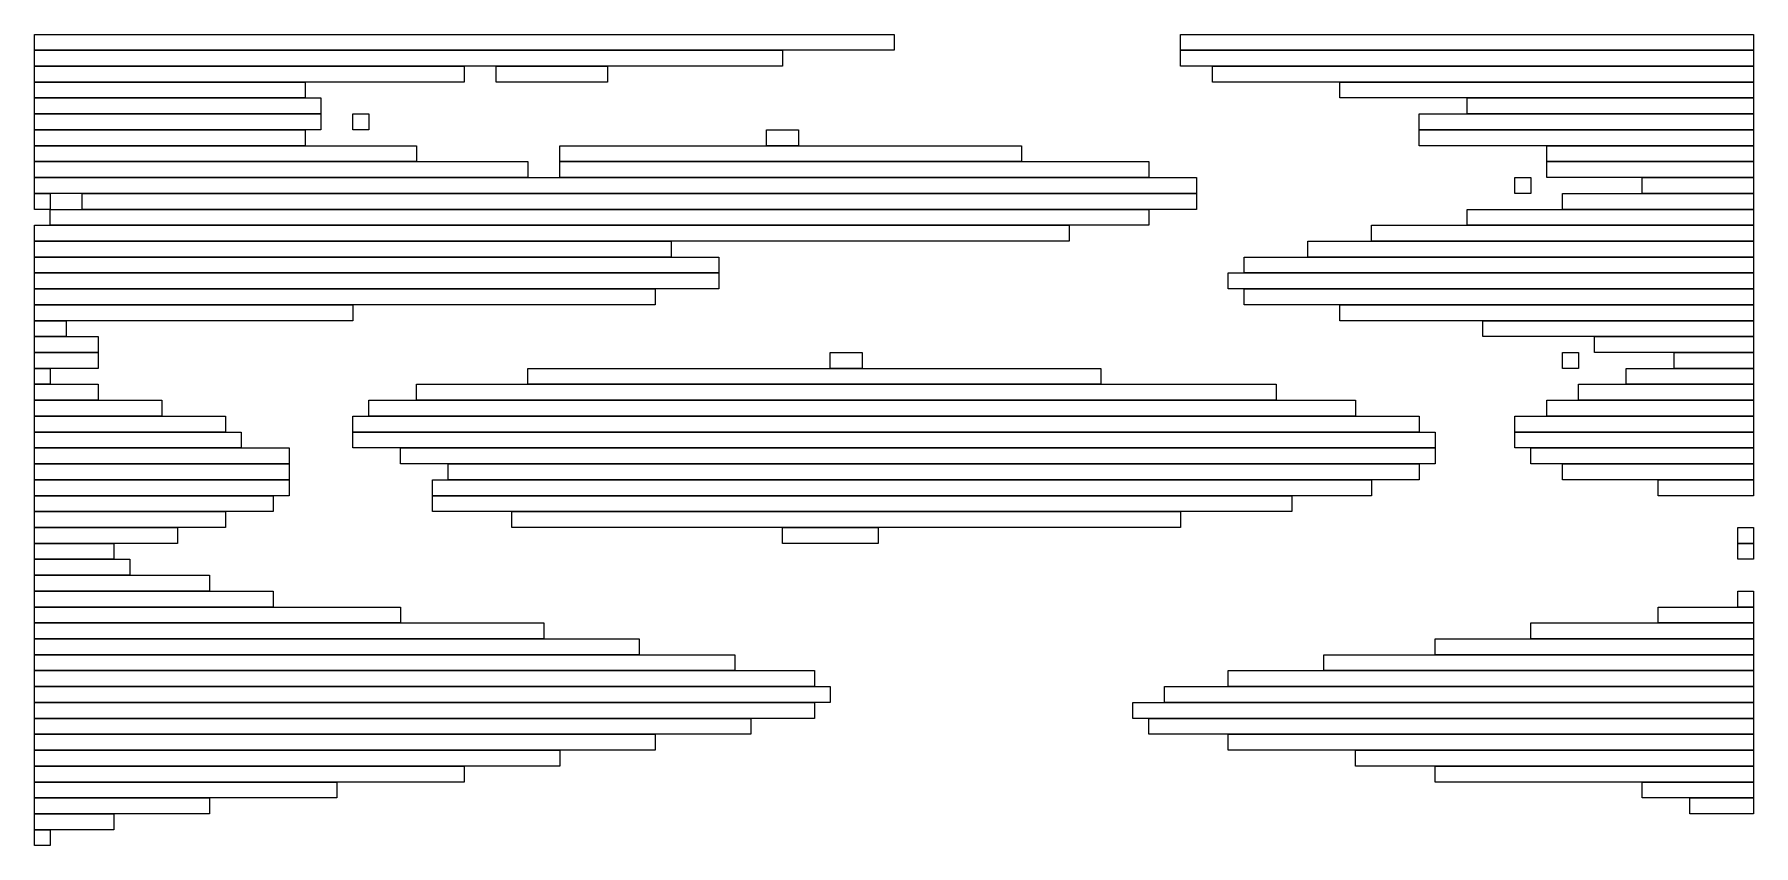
# Model space of a CAD drawing. Extents: x 458 to 566, y 487 to 538.
import ezdxf

# ---------------------------------------------------------------- set-up
doc = ezdxf.new("R2010")
doc.units = 0

msp = doc.modelspace()

# ---------------------------------------------------------------- linework, layer by layer
for p, q in [((458, 538), (512, 538)), ((458, 537), (458, 538)), ((512, 538), (512, 537)), ((530, 538), (566, 538)), ((530, 537), (530, 538)), ((566, 538), (566, 537)), ((512, 537), (458, 537)), ((458, 537), (505, 537)), ((458, 536), (458, 537)), ((505, 537), (505, 536)), ((566, 537), (530, 537)), ((530, 537), (566, 537)), ((530, 536), (530, 537)), ((566, 537), (566, 536)), ((505, 536), (458, 536)), ((458, 536), (485, 536)), ((458, 535), (458, 536)), ((485, 536), (485, 535)), ((487, 536), (494, 536)), ((487, 535), (487, 536)), ((494, 536), (494, 535)), ((566, 536), (530, 536)), ((532, 536), (566, 536)), ((532, 535), (532, 536)), ((566, 536), (566, 535)), ((485, 535), (458, 535)), ((458, 535), (475, 535)), ((458, 534), (458, 535)), ((475, 535), (475, 534)), ((494, 535), (487, 535)), ((566, 535), (532, 535)), ((540, 535), (566, 535)), ((540, 534), (540, 535)), ((566, 535), (566, 534)), ((475, 534), (458, 534)), ((458, 534), (476, 534)), ((458, 533), (458, 534)), ((476, 534), (476, 533)), ((566, 534), (540, 534)), ((548, 534), (566, 534)), ((548, 533), (548, 534)), ((566, 534), (566, 533)), ((476, 533), (458, 533)), ((458, 533), (476, 533)), ((458, 532), (458, 533)), ((476, 533), (476, 532)), ((478, 533), (479, 533)), ((478, 532), (478, 533)), ((479, 533), (479, 532)), ((545, 533), (566, 533)), ((545, 532), (545, 533)), ((566, 533), (548, 533)), ((566, 533), (566, 532)), ((476, 532), (458, 532)), ((458, 532), (475, 532)), ((458, 531), (458, 532)), ((475, 532), (475, 531)), ((479, 532), (478, 532)), ((504, 532), (506, 532)), ((504, 531), (504, 532)), ((506, 532), (506, 531)), ((566, 532), (545, 532)), ((545, 532), (566, 532)), ((545, 531), (545, 532)), ((566, 532), (566, 531)), ((475, 531), (458, 531)), ((458, 531), (482, 531)), ((458, 530), (458, 531)), ((482, 531), (482, 530)), ((491, 531), (520, 531)), ((491, 530), (491, 531)), ((506, 531), (504, 531)), ((520, 531), (520, 530)), ((566, 531), (545, 531)), ((553, 531), (566, 531)), ((553, 530), (553, 531)), ((566, 531), (566, 530)), ((482, 530), (458, 530)), ((458, 530), (489, 530)), ((458, 529), (458, 530)), ((489, 530), (489, 529)), ((520, 530), (491, 530)), ((491, 530), (528, 530)), ((491, 529), (491, 530)), ((528, 530), (528, 529)), ((566, 530), (553, 530)), ((553, 530), (566, 530)), ((553, 529), (553, 530)), ((566, 530), (566, 529)), ((489, 529), (458, 529)), ((458, 529), (531, 529)), ((458, 528), (458, 529)), ((528, 529), (491, 529)), ((531, 529), (531, 528)), ((551, 529), (552, 529)), ((551, 528), (551, 529)), ((552, 529), (552, 528)), ((566, 529), (553, 529)), ((559, 529), (566, 529)), ((559, 528), (559, 529)), ((566, 529), (566, 528)), ((531, 528), (458, 528)), ((458, 528), (459, 528)), ((458, 527), (458, 528)), ((459, 528), (459, 527)), ((461, 528), (531, 528)), ((461, 527), (461, 528)), ((531, 528), (531, 527)), ((552, 528), (551, 528)), ((554, 528), (566, 528)), ((554, 527), (554, 528)), ((566, 528), (559, 528)), ((566, 528), (566, 527)), ((459, 527), (458, 527)), ((458, 526), (523, 526)), ((458, 525), (458, 526)), ((459, 527), (528, 527)), ((459, 526), (459, 527)), ((528, 526), (459, 526)), ((531, 527), (461, 527)), ((523, 526), (523, 525)), ((528, 527), (528, 526)), ((542, 526), (566, 526)), ((542, 525), (542, 526)), ((548, 527), (566, 527)), ((548, 526), (548, 527)), ((566, 526), (548, 526)), ((566, 527), (554, 527)), ((566, 527), (566, 526)), ((566, 526), (566, 525)), ((523, 525), (458, 525)), ((458, 525), (498, 525)), ((458, 524), (458, 525)), ((498, 525), (498, 524)), ((538, 525), (566, 525)), ((538, 524), (538, 525)), ((566, 525), (542, 525)), ((566, 525), (566, 524)), ((498, 524), (458, 524)), ((458, 524), (501, 524)), ((458, 523), (458, 524)), ((501, 524), (501, 523)), ((534, 524), (566, 524)), ((534, 523), (534, 524)), ((566, 524), (538, 524)), ((566, 524), (566, 523)), ((501, 523), (458, 523)), ((458, 523), (501, 523)), ((458, 522), (458, 523)), ((501, 523), (501, 522)), ((533, 523), (566, 523)), ((533, 522), (533, 523)), ((566, 523), (534, 523)), ((566, 523), (566, 522)), ((501, 522), (458, 522)), ((458, 522), (497, 522)), ((458, 521), (458, 522)), ((497, 522), (497, 521)), ((566, 522), (533, 522)), ((534, 522), (566, 522)), ((534, 521), (534, 522)), ((566, 522), (566, 521)), ((497, 521), (458, 521)), ((458, 521), (478, 521)), ((458, 520), (458, 521)), ((478, 521), (478, 520)), ((566, 521), (534, 521)), ((540, 521), (566, 521)), ((540, 520), (540, 521)), ((566, 521), (566, 520)), ((478, 520), (458, 520)), ((458, 520), (460, 520)), ((458, 519), (458, 520)), ((460, 520), (460, 519)), ((566, 520), (540, 520)), ((549, 520), (566, 520)), ((549, 519), (549, 520)), ((566, 520), (566, 519)), ((460, 519), (458, 519)), ((458, 519), (462, 519)), ((458, 518), (458, 519)), ((462, 519), (462, 518)), ((566, 519), (549, 519)), ((556, 519), (566, 519)), ((556, 518), (556, 519)), ((566, 519), (566, 518)), ((462, 518), (458, 518)), ((458, 518), (462, 518)), ((458, 517), (458, 518)), ((462, 518), (462, 517)), ((508, 518), (510, 518)), ((508, 517), (508, 518)), ((510, 518), (510, 517)), ((554, 518), (555, 518)), ((554, 517), (554, 518)), ((555, 518), (555, 517)), ((566, 518), (556, 518)), ((561, 518), (566, 518)), ((561, 517), (561, 518)), ((566, 518), (566, 517)), ((462, 517), (458, 517)), ((458, 517), (459, 517)), ((458, 516), (458, 517)), ((459, 517), (459, 516)), ((489, 517), (525, 517)), ((489, 516), (489, 517)), ((510, 517), (508, 517)), ((525, 517), (525, 516)), ((555, 517), (554, 517)), ((558, 517), (566, 517)), ((558, 516), (558, 517)), ((566, 517), (561, 517)), ((566, 517), (566, 516)), ((459, 516), (458, 516)), ((458, 516), (462, 516)), ((458, 515), (458, 516)), ((462, 516), (462, 515)), ((482, 516), (536, 516)), ((482, 515), (482, 516)), ((525, 516), (489, 516)), ((536, 516), (536, 515)), ((555, 516), (566, 516)), ((555, 515), (555, 516)), ((566, 516), (558, 516)), ((566, 516), (566, 515)), ((462, 515), (458, 515)), ((458, 515), (466, 515)), ((458, 514), (458, 515)), ((466, 515), (466, 514)), ((479, 515), (541, 515)), ((479, 514), (479, 515)), ((536, 515), (482, 515)), ((541, 515), (541, 514)), ((553, 515), (566, 515)), ((553, 514), (553, 515)), ((566, 515), (555, 515)), ((566, 515), (566, 514)), ((466, 514), (458, 514)), ((458, 514), (470, 514)), ((458, 513), (458, 514)), ((470, 514), (470, 513)), ((478, 514), (545, 514)), ((478, 513), (478, 514)), ((541, 514), (479, 514)), ((545, 514), (545, 513)), ((551, 514), (566, 514)), ((551, 513), (551, 514)), ((566, 514), (553, 514)), ((566, 514), (566, 513)), ((470, 513), (458, 513)), ((458, 513), (471, 513)), ((458, 512), (458, 513)), ((471, 512), (458, 512)), ((458, 512), (474, 512)), ((458, 511), (458, 512)), ((471, 513), (471, 512)), ((474, 512), (474, 511)), ((545, 513), (478, 513)), ((478, 513), (546, 513)), ((478, 512), (478, 513)), ((546, 512), (478, 512)), ((481, 512), (546, 512)), ((481, 511), (481, 512)), ((546, 513), (546, 512)), ((546, 512), (546, 511)), ((566, 513), (551, 513)), ((551, 513), (566, 513)), ((551, 512), (551, 513)), ((566, 512), (551, 512)), ((552, 512), (566, 512)), ((552, 511), (552, 512)), ((566, 513), (566, 512)), ((566, 512), (566, 511)), ((474, 511), (458, 511)), ((458, 511), (474, 511)), ((458, 510), (458, 511)), ((474, 511), (474, 510)), ((546, 511), (481, 511)), ((484, 511), (545, 511)), ((484, 510), (484, 511)), ((545, 511), (545, 510)), ((566, 511), (552, 511)), ((554, 511), (566, 511)), ((554, 510), (554, 511)), ((566, 511), (566, 510)), ((474, 510), (458, 510)), ((458, 510), (474, 510)), ((458, 509), (458, 510)), ((474, 510), (474, 509)), ((483, 510), (542, 510)), ((483, 509), (483, 510)), ((545, 510), (484, 510)), ((542, 510), (542, 509)), ((566, 510), (554, 510)), ((560, 510), (566, 510)), ((560, 509), (560, 510)), ((566, 510), (566, 509)), ((474, 509), (458, 509)), ((458, 509), (473, 509)), ((458, 508), (458, 509)), ((473, 509), (473, 508)), ((542, 509), (483, 509)), ((483, 509), (537, 509)), ((483, 508), (483, 509)), ((537, 509), (537, 508)), ((566, 509), (560, 509)), ((473, 508), (458, 508)), ((458, 508), (470, 508)), ((458, 507), (458, 508)), ((470, 508), (470, 507)), ((537, 508), (483, 508)), ((488, 508), (530, 508)), ((488, 507), (488, 508)), ((530, 508), (530, 507)), ((470, 507), (458, 507)), ((458, 507), (467, 507)), ((458, 506), (458, 507)), ((467, 507), (467, 506)), ((530, 507), (488, 507)), ((505, 507), (511, 507)), ((505, 506), (505, 507)), ((511, 507), (511, 506)), ((565, 507), (566, 507)), ((565, 506), (565, 507)), ((566, 507), (566, 506)), ((467, 506), (458, 506)), ((458, 506), (463, 506)), ((458, 505), (458, 506)), ((463, 506), (463, 505)), ((511, 506), (505, 506)), ((566, 506), (565, 506)), ((565, 506), (566, 506)), ((565, 505), (565, 506)), ((566, 506), (566, 505)), ((463, 505), (458, 505)), ((458, 505), (464, 505)), ((458, 504), (458, 505)), ((464, 505), (464, 504)), ((566, 505), (565, 505)), ((464, 504), (458, 504)), ((458, 504), (469, 504)), ((458, 503), (458, 504)), ((469, 504), (469, 503)), ((469, 503), (458, 503)), ((458, 503), (473, 503)), ((458, 502), (458, 503)), ((473, 503), (473, 502)), ((565, 503), (566, 503)), ((565, 502), (565, 503)), ((566, 503), (566, 502)), ((473, 502), (458, 502)), ((458, 502), (481, 502)), ((458, 501), (458, 502)), ((481, 502), (481, 501)), ((560, 502), (566, 502)), ((560, 501), (560, 502)), ((566, 502), (565, 502)), ((566, 502), (566, 501)), ((481, 501), (458, 501)), ((458, 501), (490, 501)), ((458, 500), (458, 501)), ((490, 501), (490, 500)), ((552, 501), (566, 501)), ((552, 500), (552, 501)), ((566, 501), (560, 501)), ((566, 501), (566, 500)), ((490, 500), (458, 500)), ((458, 500), (496, 500)), ((458, 499), (458, 500)), ((496, 499), (458, 499)), ((458, 499), (502, 499)), ((458, 498), (458, 499)), ((496, 500), (496, 499)), ((502, 499), (502, 498)), ((539, 499), (566, 499)), ((539, 498), (539, 499)), ((546, 500), (566, 500)), ((546, 499), (546, 500)), ((566, 499), (546, 499)), ((566, 500), (552, 500)), ((566, 500), (566, 499)), ((566, 499), (566, 498)), ((502, 498), (458, 498)), ((458, 498), (507, 498)), ((458, 497), (458, 498)), ((507, 498), (507, 497)), ((533, 498), (566, 498)), ((533, 497), (533, 498)), ((566, 498), (539, 498)), ((566, 498), (566, 497)), ((507, 497), (458, 497)), ((458, 497), (508, 497)), ((458, 496), (458, 497)), ((508, 497), (508, 496)), ((529, 497), (566, 497)), ((529, 496), (529, 497)), ((566, 497), (533, 497)), ((566, 497), (566, 496)), ((508, 496), (458, 496)), ((458, 496), (507, 496)), ((458, 495), (458, 496)), ((507, 496), (507, 495)), ((527, 496), (566, 496)), ((527, 495), (527, 496)), ((566, 496), (529, 496)), ((566, 496), (566, 495)), ((507, 495), (458, 495)), ((458, 495), (503, 495)), ((458, 494), (458, 495)), ((503, 495), (503, 494)), ((566, 495), (527, 495)), ((528, 495), (566, 495)), ((528, 494), (528, 495)), ((566, 495), (566, 494)), ((503, 494), (458, 494)), ((458, 494), (497, 494)), ((458, 493), (458, 494)), ((497, 494), (497, 493)), ((566, 494), (528, 494)), ((533, 494), (566, 494)), ((533, 493), (533, 494)), ((566, 494), (566, 493)), ((497, 493), (458, 493)), ((458, 493), (491, 493)), ((458, 492), (458, 493)), ((491, 493), (491, 492)), ((566, 493), (533, 493)), ((541, 493), (566, 493)), ((541, 492), (541, 493)), ((566, 493), (566, 492)), ((491, 492), (458, 492)), ((458, 492), (485, 492)), ((458, 491), (458, 492)), ((485, 492), (485, 491)), ((566, 492), (541, 492)), ((546, 492), (566, 492)), ((546, 491), (546, 492)), ((566, 492), (566, 491)), ((485, 491), (458, 491)), ((458, 491), (477, 491)), ((458, 490), (458, 491)), ((477, 491), (477, 490)), ((566, 491), (546, 491)), ((559, 491), (566, 491)), ((559, 490), (559, 491)), ((566, 491), (566, 490)), ((477, 490), (458, 490)), ((458, 490), (469, 490)), ((458, 489), (458, 490)), ((469, 490), (469, 489)), ((566, 490), (559, 490)), ((562, 490), (566, 490)), ((562, 489), (562, 490)), ((566, 490), (566, 489)), ((469, 489), (458, 489)), ((458, 489), (463, 489)), ((458, 488), (458, 489)), ((463, 489), (463, 488)), ((566, 489), (562, 489)), ((463, 488), (458, 488)), ((458, 488), (459, 488)), ((458, 487), (458, 488)), ((459, 488), (459, 487)), ((459, 487), (458, 487))]:
    msp.add_line(p, q)

doc.saveas('drawing.dxf')
